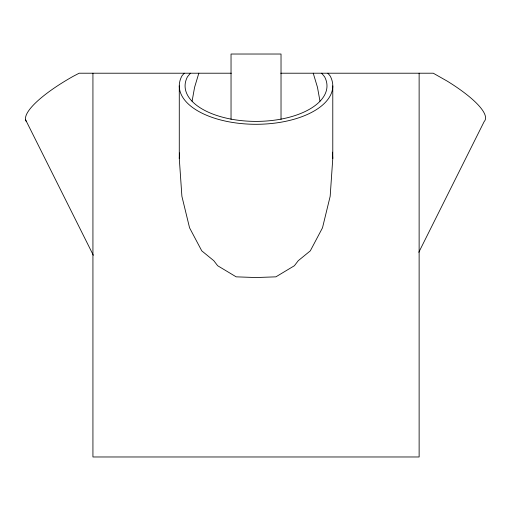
<?xml version="1.0" encoding="UTF-8"?>
<svg xmlns="http://www.w3.org/2000/svg" width="511" height="511" viewBox="0 0 511 511"><rect width="100%" height="100%" fill="white"/><g stroke="black" fill="none" stroke-linecap="round" stroke-linejoin="round"><path stroke-width="0.77" d="M332.782 85.918L332.782 158.442L330.17 196.294L322.498 227.817L310.305 250.856L298.245 260.712L294.406 265.726L275.895 276.841L256.03 277.543L236.165 276.841L217.654 265.726L213.815 260.712L201.762 250.856L189.562 227.817L181.897 196.294L179.278 158.442L179.623 152.949M192.091 101.178L194.589 87.304L198.83 73.214M418.816 252.281L484.217 121.477A76.752 19.188 26.6 0 0 447.176 81.102L433.264 73.214L280.724 73.214M184.19 73.214L181.897 75.986A76.752 38.376 0 0 0 256.03 124.294A76.752 38.376 0 0 0 330.17 75.986L327.87 73.214M190.424 73.214L187.505 76.739A70.946 35.47 0 0 0 256.03 121.394A70.946 35.47 0 0 0 324.562 76.739L321.636 73.214M231.342 73.214L79.154 73.214L73.067 76.382A76.752 19.188 -26.6 0 0 26.412 121.682M25.55 119.708L93.315 255.245M313.23 73.214L317.472 87.304L319.975 101.178M332.386 152.163L332.782 158.442M419.129 73.214L419.129 456.975L92.932 456.975L92.932 73.214M281.024 119.414L281.024 54.025L231.036 54.025L231.036 119.414M179.278 85.918L179.278 158.442"/></g></svg>
